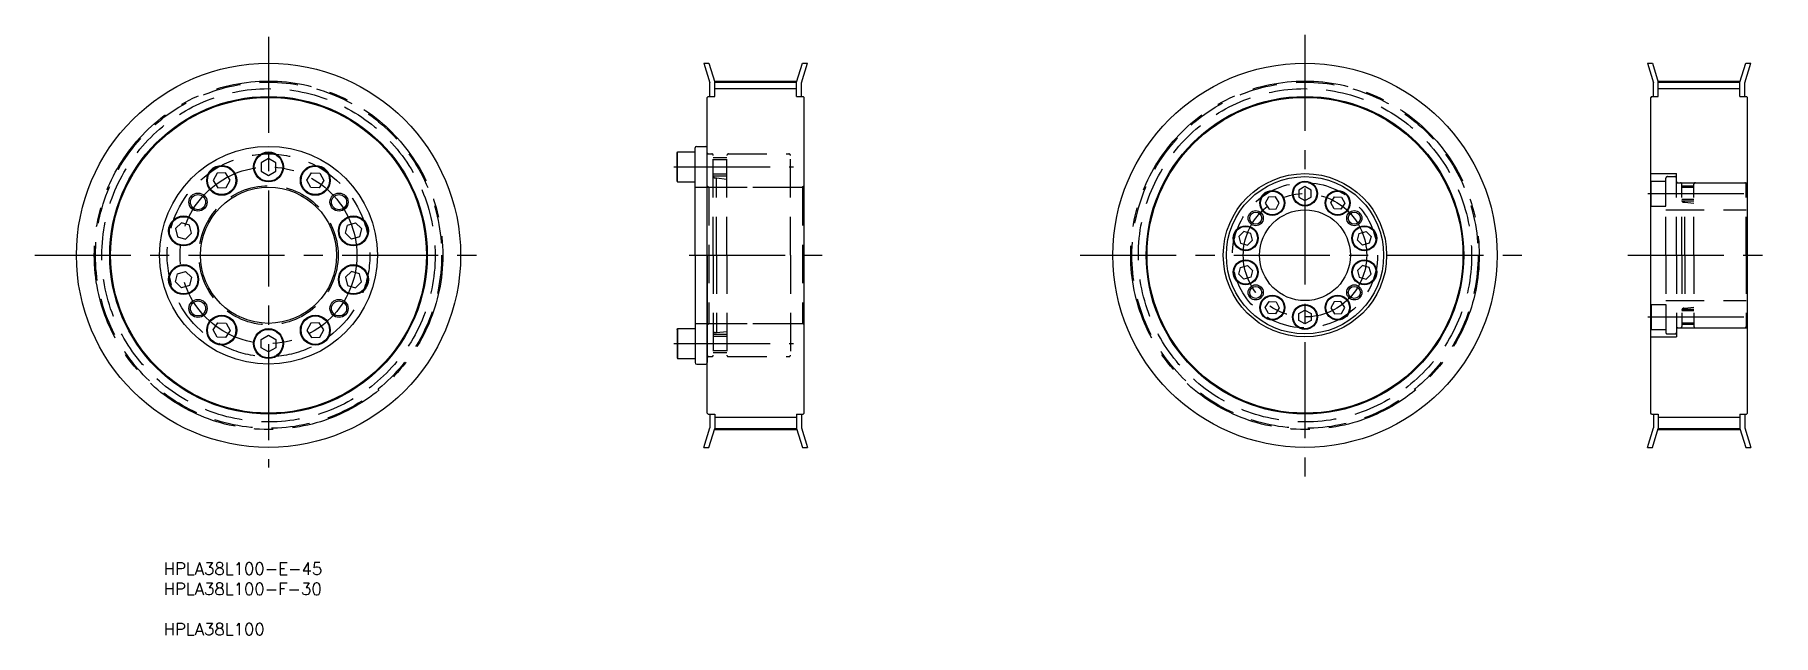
# Model space of a CAD drawing. Extents: x -28 to 547, y -23 to 175.
import ezdxf

# ---------------------------------------------------------------- set-up
doc = ezdxf.new("R2010")
doc.units = 0
doc.linetypes.add('CENTER', pattern=[50.8, 31.75, -6.35, 6.35, -6.35])
doc.linetypes.add('DASHED', pattern=[19.05, 12.7, -6.35])
doc.layers.get('0').update_dxf_attribs({"linetype": 'CONTINUOUS'})
doc.layers.add('CENTER', color=1, linetype='CENTER')
doc.styles.add('MISUMI', font='txt.shx')

# ---------------------------------------------------------------- blocks, each defined once
blk = doc.blocks.new('*U6')
at = {"color": 7, "linetype": 'CONTINUOUS', "style": 'MISUMI'}
for s, p in [('HPLA38L100-E-45', (15.05, -3.47)), ('HPLA38L100-F-30', (15.05, -10.14)), ('HPLA38L100', (15.05, -23.47))]:
    blk.add_text(s, height=4, dxfattribs=at).set_placement(p)

msp = doc.modelspace()

# ---------------------------------------------------------------- linework, layer by layer
at = {"color": 7, "linetype": 'CONTINUOUS'}
for p, q in [((193.66, 165.64), (195.68, 159.16)), ((193.66, 165.64), (195.32, 165.64)), ((195.32, 165.64), (197.28, 159.37)), ((224.28, 159.37), (226.24, 165.64)), ((225.88, 159.16), (227.89, 165.64)), ((226.24, 165.64), (227.89, 165.64)), ((505.58, 165.64), (507.59, 159.16)), ((505.58, 165.64), (507.23, 165.64)), ((507.23, 165.64), (509.19, 159.37)), ((536.19, 159.37), (538.15, 165.64)), ((537.79, 159.16), (539.8, 165.64)), ((538.15, 165.64), (539.8, 165.64)), ((195.68, 154.64), (195.68, 159.16)), ((197.28, 159.37), (224.28, 159.37)), ((197.28, 154.64), (197.28, 159.37)), ((224.28, 154.64), (224.28, 159.37)), ((224.28, 157.77), (224.28, 157.77)), ((224.28, 156.97), (224.28, 156.97)), ((225.88, 154.64), (225.88, 159.16)), ((507.59, 154.64), (507.59, 159.16)), ((509.19, 159.37), (536.19, 159.37)), ((509.19, 154.64), (509.19, 159.37)), ((536.19, 154.64), (536.19, 159.37)), ((536.19, 157.77), (536.19, 157.77)), ((536.19, 156.97), (536.19, 156.97)), ((537.79, 154.64), (537.79, 159.16)), ((195.08, 154.64), (194.78, 154.34)), ((194.78, 49.94), (194.78, 154.34)), ((195.08, 154.64), (197.28, 154.64)), ((224.28, 154.64), (226.48, 154.64)), ((226.48, 154.64), (226.78, 154.34)), ((226.78, 49.94), (226.78, 154.34)), ((506.99, 154.64), (506.69, 154.34)), ((506.69, 49.94), (506.69, 154.34)), ((506.99, 154.64), (509.19, 154.64)), ((536.19, 154.64), (538.39, 154.64)), ((538.39, 154.64), (538.69, 154.34)), ((538.69, 49.94), (538.69, 154.34)), ((191.28, 138.14), (194.28, 138.14)), ((49.73, 134.12), (47.33, 132.73)), ((47.33, 132.73), (47.33, 129.96)), ((52.13, 132.73), (49.73, 134.12)), ((50.93, 133.42), (50.93, 133.42)), ((51.53, 133.08), (51.53, 133.08)), ((52.13, 129.96), (52.13, 132.73)), ((184.78, 136.05), (184.92, 136.29)), ((184.78, 126.64), (184.78, 136.05)), ((184.92, 136.29), (190.78, 136.29)), ((184.92, 126.39), (184.92, 136.29)), ((190.78, 102.14), (190.78, 137.64)), ((190.78, 126.39), (190.78, 136.29)), ((190.78, 128.34), (190.78, 134.34)), ((194.78, 102.14), (194.78, 137.64)), ((32.79, 129.26), (31.48, 126.81)), ((31.48, 126.81), (32.95, 124.46)), ((35.56, 129.35), (32.79, 129.26)), ((37.02, 127), (35.56, 129.35)), ((35.72, 124.56), (37.02, 127)), ((47.33, 129.96), (49.73, 128.57)), ((49.73, 128.57), (52.13, 129.96)), ((62.43, 127), (63.9, 129.35)), ((63.73, 124.56), (62.43, 127)), ((63.9, 129.35), (66.67, 129.26)), ((67.97, 126.81), (66.5, 124.46)), ((66.67, 129.26), (67.97, 126.81)), ((184.78, 126.64), (184.92, 126.39)), ((32.95, 124.46), (35.72, 124.56)), ((66.5, 124.46), (63.73, 124.56)), ((184.92, 126.39), (190.78, 126.39)), ((380.36, 121.4), (379.27, 119.36)), ((382.67, 121.48), (380.36, 121.4)), ((383.89, 119.53), (382.67, 121.48)), ((392.39, 124.85), (390.39, 123.7)), ((390.39, 123.7), (390.39, 121.39)), ((390.39, 121.39), (392.39, 120.24)), ((394.39, 123.7), (392.39, 124.85)), ((392.39, 120.24), (394.39, 121.39)), ((394.39, 121.39), (394.39, 123.7)), ((400.9, 119.53), (402.12, 121.48)), ((402.12, 121.48), (404.43, 121.4)), ((404.43, 121.4), (405.51, 119.36)), ((379.27, 119.36), (380.5, 117.41)), ((380.5, 117.41), (382.81, 117.49)), ((382.81, 117.49), (383.89, 119.53)), ((401.98, 117.49), (400.9, 119.53)), ((404.29, 117.41), (401.98, 117.49)), ((405.51, 119.36), (404.29, 117.41)), ((20.99, 112.88), (19, 110.96)), ((19, 110.96), (19.67, 108.27)), ((23.65, 112.12), (20.99, 112.88)), ((22.33, 107.5), (24.32, 109.43)), ((24.32, 109.43), (23.65, 112.12)), ((75.13, 109.43), (75.8, 112.12)), ((77.13, 107.5), (75.13, 109.43)), ((75.8, 112.12), (78.47, 112.88)), ((78.47, 112.88), (80.46, 110.96)), ((80.46, 110.96), (79.79, 108.27)), ((372.22, 110.01), (370.56, 108.4)), ((374.44, 109.37), (372.22, 110.01)), ((375, 107.13), (374.44, 109.37)), ((409.78, 107.13), (410.34, 109.37)), ((410.34, 109.37), (412.56, 110.01)), ((412.56, 110.01), (414.22, 108.4)), ((19.67, 108.27), (22.33, 107.5)), ((79.79, 108.27), (77.13, 107.5)), ((370.56, 108.4), (371.12, 106.16)), ((371.12, 106.16), (373.34, 105.53)), ((373.34, 105.53), (375, 107.13)), ((411.44, 105.53), (409.78, 107.13)), ((413.66, 106.16), (411.44, 105.53)), ((414.22, 108.4), (413.66, 106.16)), ((190.78, 102.14), (190.78, 66.64)), ((194.78, 102.14), (194.78, 66.64)), ((370.56, 95.88), (371.12, 98.13)), ((371.12, 98.13), (373.34, 98.76)), ((373.34, 98.76), (375, 97.16)), ((411.44, 98.76), (409.78, 97.16)), ((413.66, 98.13), (411.44, 98.76)), ((414.22, 95.88), (413.66, 98.13)), ((19, 93.33), (19.67, 96.02)), ((20.99, 91.41), (19, 93.33)), ((19.67, 96.02), (22.33, 96.78)), ((23.65, 92.17), (20.99, 91.41)), ((22.33, 96.78), (24.32, 94.86)), ((24.32, 94.86), (23.65, 92.17)), ((77.13, 96.78), (75.13, 94.86)), ((75.13, 94.86), (75.8, 92.17)), ((75.8, 92.17), (78.47, 91.41)), ((79.79, 96.02), (77.13, 96.78)), ((78.47, 91.41), (80.46, 93.33)), ((80.46, 93.33), (79.79, 96.02)), ((372.22, 94.28), (370.56, 95.88)), ((374.44, 94.92), (372.22, 94.28)), ((375, 97.16), (374.44, 94.92)), ((409.78, 97.16), (410.34, 94.92)), ((410.34, 94.92), (412.56, 94.28)), ((412.56, 94.28), (414.22, 95.88)), ((379.27, 84.92), (380.5, 86.88)), ((380.5, 86.88), (382.81, 86.8)), ((382.81, 86.8), (383.89, 84.76)), ((401.98, 86.8), (400.9, 84.76)), ((404.29, 86.88), (401.98, 86.8)), ((405.51, 84.92), (404.29, 86.88)), ((380.36, 82.89), (379.27, 84.92)), ((382.67, 82.81), (380.36, 82.89)), ((383.89, 84.76), (382.67, 82.81)), ((390.39, 82.9), (392.39, 84.05)), ((390.39, 80.59), (390.39, 82.9)), ((392.39, 79.44), (390.39, 80.59)), ((392.39, 84.05), (394.39, 82.9)), ((394.39, 80.59), (392.39, 79.44)), ((394.39, 82.9), (394.39, 80.59)), ((400.9, 84.76), (402.12, 82.81)), ((402.12, 82.81), (404.43, 82.89)), ((404.43, 82.89), (405.51, 84.92)), ((31.48, 77.48), (32.95, 79.83)), ((32.79, 75.03), (31.48, 77.48)), ((35.56, 74.93), (32.79, 75.03)), ((32.95, 79.83), (35.72, 79.73)), ((37.02, 77.28), (35.56, 74.93)), ((35.72, 79.73), (37.02, 77.28)), ((47.33, 74.33), (49.73, 75.72)), ((49.73, 75.72), (52.13, 74.33)), ((63.73, 79.73), (62.43, 77.28)), ((62.43, 77.28), (63.9, 74.93)), ((66.5, 79.83), (63.73, 79.73)), ((63.9, 74.93), (66.67, 75.03)), ((67.97, 77.48), (66.5, 79.83)), ((66.67, 75.03), (67.97, 77.48)), ((184.78, 77.65), (184.92, 77.89)), ((184.78, 77.65), (184.78, 68.24)), ((184.92, 77.89), (190.78, 77.89)), ((184.92, 77.89), (184.92, 67.99)), ((190.78, 77.89), (190.78, 67.99)), ((190.78, 75.94), (190.78, 69.94)), ((47.33, 71.56), (47.33, 74.33)), ((49.73, 70.17), (47.33, 71.56)), ((52.13, 71.56), (49.73, 70.17)), ((52.13, 74.33), (52.13, 71.56)), ((184.78, 68.24), (184.92, 67.99)), ((184.92, 67.99), (190.78, 67.99)), ((191.28, 66.14), (194.28, 66.14)), ((195.08, 49.64), (194.78, 49.94)), ((195.08, 49.64), (197.28, 49.64)), ((195.68, 49.64), (195.68, 45.13)), ((197.28, 49.64), (197.28, 44.92)), ((224.28, 49.64), (226.48, 49.64)), ((224.28, 49.64), (224.28, 44.92)), ((225.88, 49.64), (225.88, 45.13)), ((226.48, 49.64), (226.78, 49.94)), ((506.99, 49.64), (506.69, 49.94)), ((506.99, 49.64), (509.19, 49.64)), ((507.59, 49.64), (507.59, 45.13)), ((509.19, 49.64), (509.19, 44.92)), ((536.19, 49.64), (538.39, 49.64)), ((536.19, 49.64), (536.19, 44.92)), ((537.79, 49.64), (537.79, 45.13)), ((538.39, 49.64), (538.69, 49.94)), ((193.66, 38.64), (195.68, 45.13)), ((195.32, 38.64), (197.28, 44.92)), ((197.28, 44.92), (224.28, 44.92)), ((224.28, 44.92), (226.24, 38.64)), ((225.88, 45.13), (227.89, 38.64)), ((505.58, 38.64), (507.59, 45.13)), ((507.23, 38.64), (509.19, 44.92)), ((509.19, 44.92), (536.19, 44.92)), ((536.19, 44.92), (538.15, 38.64)), ((537.79, 45.13), (539.8, 38.64)), ((193.66, 38.64), (195.32, 38.64)), ((226.24, 38.64), (227.89, 38.64)), ((505.58, 38.64), (507.23, 38.64)), ((538.15, 38.64), (539.8, 38.64))]:
    msp.add_line(p, q, dxfattribs=at)
at = {"color": 3, "linetype": 'CONTINUOUS'}
for p, q in [((197.28, 157.24), (224.28, 157.24)), ((509.19, 157.24), (536.19, 157.24)), ((197.28, 48.58), (224.28, 48.58)), ((509.19, 48.58), (536.19, 48.58))]:
    msp.add_line(p, q, dxfattribs=at)
at = {"color": 3, "linetype": 'DASHED'}
for p, q in [((195.19, 135.64), (196.28, 135.64)), ((196.78, 102.14), (196.78, 135.14)), ((201.28, 134.34), (196.78, 134.34)), ((201.28, 133.74), (196.78, 133.74)), ((201.28, 102.14), (201.28, 135.14)), ((201.78, 135.64), (221.78, 135.64)), ((222.28, 102.14), (222.28, 135.14)), ((201.28, 128.94), (196.78, 128.94)), ((201.28, 128.34), (196.78, 128.34)), ((197.38, 127.7), (197.78, 127.7)), ((197.78, 102.14), (197.78, 127.7)), ((197.78, 127.7), (201.28, 127.31)), ((506.69, 129.14), (515.19, 129.14)), ((506.69, 126.47), (506.81, 126.67)), ((506.69, 118.62), (506.69, 126.47)), ((506.81, 118.42), (506.81, 126.67)), ((506.81, 126.67), (511.69, 126.67)), ((511.69, 102.14), (511.69, 127.64)), ((511.69, 118.42), (511.69, 126.67)), ((512.19, 128.14), (514.69, 128.14)), ((515.19, 126.14), (515.19, 129.14)), ((515.19, 102.14), (515.19, 127.64)), ((190.78, 124.64), (222.28, 124.64)), ((194.78, 125.14), (195.28, 124.64)), ((195.28, 124.64), (226.28, 124.64)), ((195.28, 124.64), (195.28, 79.64)), ((226.78, 125.14), (226.28, 124.64)), ((226.28, 124.64), (226.28, 79.64)), ((511.69, 120.04), (511.69, 125.04)), ((515.19, 126.14), (538.69, 126.14)), ((515.6, 126.14), (516.49, 126.14)), ((516.99, 102.14), (516.99, 125.64)), ((520.99, 125.04), (516.99, 125.04)), ((520.99, 124.54), (516.99, 124.54)), ((520.99, 102.14), (520.99, 125.64)), ((521.49, 126.14), (537.79, 126.14)), ((538.29, 102.14), (538.29, 125.64)), ((506.69, 118.62), (506.81, 118.42)), ((506.81, 118.42), (511.69, 118.42)), ((511.69, 117.14), (538.29, 117.14)), ((520.99, 120.54), (516.99, 120.54)), ((520.99, 120.04), (516.99, 120.04)), ((517.59, 119.67), (517.99, 119.67)), ((517.99, 102.14), (517.99, 119.67)), ((517.99, 119.67), (520.99, 119.33)), ((511.69, 114.89), (511.69, 114.89)), ((511.69, 108.52), (511.69, 108.52)), ((196.78, 102.14), (196.78, 69.14)), ((197.78, 102.14), (197.78, 76.59)), ((201.28, 102.14), (201.28, 69.14)), ((222.28, 102.14), (222.28, 69.14)), ((511.69, 102.14), (511.69, 76.64)), ((515.19, 102.14), (515.19, 76.64)), ((516.99, 102.14), (516.99, 78.64)), ((517.99, 102.14), (517.99, 84.62)), ((520.99, 102.14), (520.99, 78.64)), ((538.29, 102.14), (538.29, 78.64)), ((511.69, 87.14), (538.29, 87.14)), ((506.69, 85.67), (506.81, 85.87)), ((506.69, 85.67), (506.69, 77.82)), ((506.81, 85.87), (506.81, 77.62)), ((506.81, 85.87), (511.69, 85.87)), ((511.69, 85.87), (511.69, 77.62)), ((511.69, 84.24), (511.69, 79.24)), ((520.99, 84.24), (516.99, 84.24)), ((520.99, 83.74), (516.99, 83.74)), ((517.59, 84.62), (517.99, 84.62)), ((517.99, 84.62), (520.99, 84.96)), ((190.78, 79.64), (222.28, 79.64)), ((194.78, 79.14), (195.28, 79.64)), ((195.28, 79.64), (226.28, 79.64)), ((201.28, 75.94), (196.78, 75.94)), ((201.28, 75.34), (196.78, 75.34)), ((197.38, 76.59), (197.78, 76.59)), ((197.78, 76.59), (201.28, 76.98)), ((226.78, 79.14), (226.28, 79.64)), ((506.69, 77.82), (506.81, 77.62)), ((506.69, 75.14), (515.19, 75.14)), ((506.81, 77.62), (511.69, 77.62)), ((512.19, 76.14), (514.69, 76.14)), ((515.19, 78.14), (515.19, 75.14)), ((515.19, 78.14), (538.69, 78.14)), ((515.6, 78.14), (516.49, 78.14)), ((520.99, 79.74), (516.99, 79.74)), ((520.99, 79.24), (516.99, 79.24)), ((521.49, 78.14), (537.79, 78.14)), ((201.28, 70.54), (196.78, 70.54)), ((201.28, 69.94), (196.78, 69.94)), ((195.19, 68.64), (196.28, 68.64)), ((201.78, 68.64), (221.78, 68.64))]:
    msp.add_line(p, q, dxfattribs=at)
at = {"color": 7, "linetype": 'CONTINUOUS'}
for centre, radius in [((49.73, 102.14), 63.5), ((392.39, 102.14), 63.5), ((49.73, 102.14), 52.5), ((49.73, 102.14), 52.2), ((392.39, 102.14), 52.5), ((392.39, 102.14), 52.2), ((49.73, 102.14), 36), ((49.73, 131.34), 4.95), ((49.73, 131.34), 4.71), ((34.25, 126.91), 4.95), ((34.25, 126.91), 4.71), ((65.2, 126.91), 4.95), ((65.2, 126.91), 4.71), ((392.39, 102.14), 27), ((392.39, 102.14), 26), ((392.39, 122.54), 4.12), ((392.39, 122.54), 3.92), ((26.41, 119.72), 2.5), ((49.73, 102.14), 22.5), ((73.05, 119.72), 2.5), ((381.58, 119.44), 4.12), ((381.58, 119.44), 3.92), ((403.2, 119.44), 4.12), ((403.2, 119.44), 3.92), ((21.66, 110.19), 4.95), ((77.8, 110.19), 4.95), ((376.1, 114.42), 2.5), ((376.1, 114.42), 2), ((392.39, 102.14), 15), ((408.69, 114.42), 2.5), ((408.69, 114.42), 2), ((21.66, 110.19), 4.71), ((77.8, 110.19), 4.71), ((372.78, 107.77), 4.12), ((372.78, 107.77), 3.92), ((412, 107.77), 4.12), ((412, 107.77), 3.92), ((21.66, 94.1), 4.95), ((21.66, 94.1), 4.71), ((77.8, 94.1), 4.95), ((77.8, 94.1), 4.71), ((372.78, 96.52), 4.12), ((372.78, 96.52), 3.92), ((412, 96.52), 4.12), ((412, 96.52), 3.92), ((376.1, 89.87), 2.5), ((408.69, 89.87), 2.5), ((26.41, 84.57), 2.5), ((73.05, 84.57), 2.5), ((376.1, 89.87), 2), ((381.58, 84.84), 4.12), ((381.58, 84.84), 3.92), ((403.2, 84.84), 4.12), ((403.2, 84.84), 3.92), ((408.69, 89.87), 2), ((34.25, 77.38), 4.95), ((34.25, 77.38), 4.71), ((65.2, 77.38), 4.95), ((65.2, 77.38), 4.71), ((392.39, 81.74), 4.12), ((392.39, 81.74), 3.92), ((49.73, 72.94), 4.95), ((49.73, 72.94), 4.71)]:
    msp.add_circle(centre, radius, dxfattribs=at)
at = {"color": 3, "linetype": 'DASHED'}
for centre, radius in [((49.73, 102.14), 57.22), ((49.73, 102.14), 55.09), ((392.39, 102.14), 57.22), ((392.39, 102.14), 55.09), ((49.73, 102.14), 33.5), ((49.73, 102.14), 23), ((392.39, 102.14), 24)]:
    msp.add_circle(centre, radius, dxfattribs=at)
at = {"color": 3}
for centre in [(26.41, 119.72), (73.05, 119.72), (26.41, 84.57), (73.05, 84.57)]:
    msp.add_circle(centre, 3, dxfattribs=at)
at = {"color": 7, "linetype": 'CONTINUOUS'}
for centre, start, end in [((191.28, 137.64), 90, 180), ((194.28, 137.64), 0, 90), ((191.28, 66.64), 180, 270), ((194.28, 66.64), 270, 0)]:
    msp.add_arc(centre, 0.5, start, end, dxfattribs=at)
at = {"color": 3, "linetype": 'DASHED'}
for centre, radius, start, end in [((195.19, 136.05), 0.41, 180, 270), ((196.28, 135.14), 0.5, 0, 90), ((201.78, 135.14), 0.5, 90, 180), ((221.78, 135.14), 0.5, 0, 90), ((197.38, 128.3), 0.6, 180, 270), ((512.19, 127.64), 0.5, 90, 180.00087), ((514.69, 127.64), 0.5, 0, 90), ((515.6, 126.55), 0.41, 180, 270), ((516.49, 125.64), 0.5, 0, 90), ((521.49, 125.64), 0.5, 90, 180), ((537.79, 125.64), 0.5, 0, 90), ((517.59, 120.27), 0.6, 180, 270), ((517.59, 84.02), 0.6, 90, 180), ((197.38, 75.99), 0.6, 90, 180), ((512.19, 76.64), 0.5, 179.99913, 270), ((514.69, 76.64), 0.5, 270, 0), ((515.6, 77.73), 0.41, 90, 180), ((516.49, 78.64), 0.5, 270, 0), ((521.49, 78.64), 0.5, 180, 270), ((537.79, 78.64), 0.5, 270, 0), ((196.28, 69.14), 0.5, 270, 0), ((201.78, 69.14), 0.5, 180, 270), ((221.78, 69.14), 0.5, 270, 0), ((195.19, 68.23), 0.41, 90, 180)]:
    msp.add_arc(centre, radius, start, end, dxfattribs=at)
at = {"layer": 'CENTER', "color": 1, "linetype": 'CENTER'}
for p, q in [((49.73, 174.4), (49.73, 32.02)), ((392.39, 175.04), (392.39, 28.35)), ((197.18, 159.75), (224.38, 159.75)), ((509.09, 159.75), (536.29, 159.75)), ((183.78, 131.34), (223.28, 131.34)), ((505.69, 122.54), (539.29, 122.54)), ((-27.55, 102.14), (122.32, 102.14)), ((188.78, 102.14), (232.78, 102.14)), ((318.08, 102.14), (465.11, 102.14)), ((499.16, 102.14), (547.19, 102.14)), ((505.69, 81.74), (539.29, 81.74)), ((183.78, 72.94), (223.28, 72.94)), ((197.18, 44.54), (224.38, 44.54)), ((509.09, 44.54), (536.29, 44.54))]:
    msp.add_line(p, q, dxfattribs=at)
for centre, radius in [((49.73, 102.14), 57.6), ((392.39, 102.14), 57.6), ((49.73, 102.14), 29.2), ((392.39, 102.14), 20.4)]:
    msp.add_circle(centre, radius, dxfattribs=at)

# ---------------------------------------------------------------- block references
at = {"color": 7, "linetype": 'CONTINUOUS'}
msp.add_blockref('*U6', (0, 0), dxfattribs=at)

doc.saveas('drawing.dxf')
